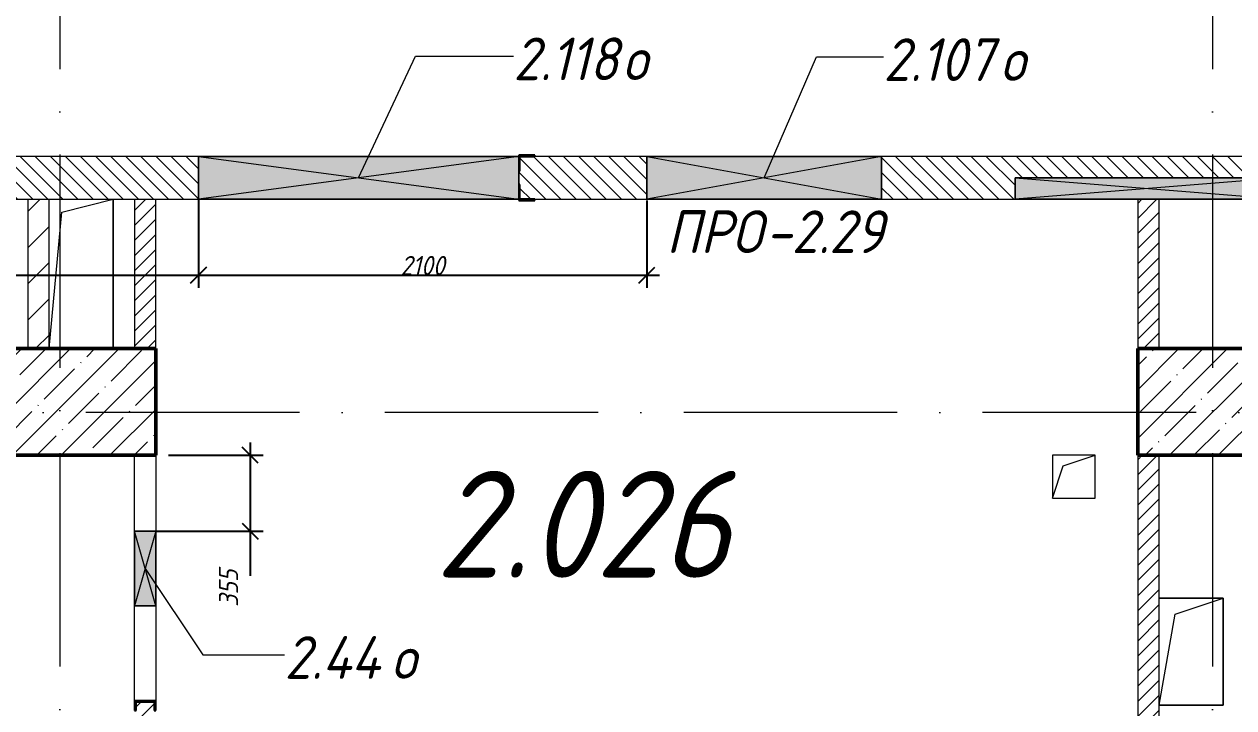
# Model space of a CAD drawing. Header units: millimetres. Extents: x -537608 to 253996, y -217170 to 186033.
# Drawn here: x -72099 to -66432, y -134574 to -131371 of the extents above; entities that cross this region are included whole.
import ezdxf

# ---------------------------------------------------------------- set-up
doc = ezdxf.new("R2010")
doc.units = ezdxf.units.MM
doc.linetypes.add('50_200_ШТРИХ_1Т_ш5_п1_п1_', pattern=[1400, 1000, -200, 0, -200])
for name, color, linetype, lineweight in [('A-____-____-DIMS', 7, 'Continuous', 9), ('A-DETL-GENF-OTLN', 7, 'Continuous', 9), ('A-FLOR-____-OTLN', 7, 'Continuous', 9), ('A-GENM-____-IDEN', 7, 'Continuous', 9), ('A-GENM-____-MCUT', 7, 'Continuous', 25), ('A-GENM-____-OTLN', 7, 'Continuous', 9), ('A-GENM-____-OTLN-1', 7, 'Continuous', 25), ('A-GLAZ-____-IDEN', 7, 'Continuous', 9), ('A-GLAZ-____-OTLN', 7, 'Continuous', 9), ('A-WALL-____-MCUT', 7, 'Continuous', 13), ('A-WALL-____-PATT-1', 7, 'Continuous', 9), ('A-WALL-FNSH-MCUT-1', 7, 'Continuous', 9), ('I-WALL-____-OTLN', 7, 'Continuous', 9), ('S-COLS-____-MCUT', 7, 'Continuous', 50), ('S-COLS-____-OTLN', 7, 'Continuous', 9), ('S-GRID-____-OTLN-1', 7, '50_200_ШТРИХ_1Т_ш5_п1_п1_', 9), ('Марки помещений', 7, 'Continuous', 9)]:
    doc.layers.add(name, color=color, linetype=linetype, lineweight=lineweight)
doc.styles.add('ISOCPEUR_I_11', font='isocpeui.ttf', dxfattribs={"width": 0.9, "height": 200})
doc.styles.add('ISOCPEUR_I_2', font='isocpeui.ttf', dxfattribs={"width": 0.9, "height": 140})
doc.styles.add('ISOCPEUR_I_7', font='isocpeui.ttf', dxfattribs={"width": 0.9, "height": 90})
doc.dimstyles.new('ISO-1_8_0_9К_СРЕДНИЙ_Кладочные_1', dxfattribs={"dimscale": 304.8, "dimtxt": 89.638306, "dimasz": 0.246063, "dimexe": 0.19685, "dimexo": 0, "dimgap": 0, "dimtad": 1, "dimdec": 3, "dimrnd": 0.001, "dimdsep": 46, "dimtxsty": 'ISOCPEUR_I_7', "dimblk1": 'OBLIQUE', "dimblk2": 'OBLIQUE', "dimsah": 1, "dimcen": 0.09, "dimdle": 0.19685, "dimazin": 0, "dimtfac": 1, "dimtdec": 4, "dimtix": 1, "dimtmove": 0, "dimatfit": 3, "dimfxl": 1, "dimtvp": 1, "dimtolj": 1, "dimtzin": 0, "dimarcsym": 2})
doc.dimstyles.new('ISO-1_8_0_9К_СРЕДНИЙ_Кладочные_2', dxfattribs={"dimscale": 304.8, "dimtxt": 89.638306, "dimasz": 0.246063, "dimexe": 0.19685, "dimexo": 0, "dimgap": 0, "dimtad": 1, "dimdec": 3, "dimrnd": 0.001, "dimdsep": 46, "dimtxsty": 'ISOCPEUR_I_7', "dimblk1": 'OBLIQUE', "dimblk2": 'OBLIQUE', "dimsah": 1, "dimcen": 0.09, "dimdle": 0.19685, "dimazin": 0, "dimtfac": 1, "dimtdec": 4, "dimtix": 1, "dimtmove": 1, "dimatfit": 3, "dimfxl": 1, "dimtvp": 1, "dimtolj": 1, "dimtzin": 0, "dimarcsym": 2})
pattern_1 = [(45, (-149681.9, -196272.377), (-35.35534, 35.35534), [])]

# ---------------------------------------------------------------- blocks, each defined once
blk = doc.blocks.new('BSC_Колонна _Прямоугольная - 500х700-V106-АР1_План отверстий 2 этажа в осях 1-64_Ю-ЯЯ')
at = {"layer": 'S-COLS-____-OTLN'}
h = blk.add_hatch(dxfattribs=at)
h.set_pattern_fill('FP_119', color=256, style=0, pattern_type=2)
h.set_pattern_definition([(315, (-63131.04, 77850), (114.04925, 114.04925), []), (315, (-63131.04, 77735.95), (114.04925, 114.04925), [201.613, -40.323, 3.353, -36.97])])
h.paths.add_polyline_path([(-250, 350), (-250, -350), (250, -350), (250, 350)], flags=0)
at = {"layer": 'S-COLS-____-MCUT'}
for p, q in [((250, 350), (-250, 350)), ((-250, 350), (-250, -350)), ((250, -350), (250, 350)), ((-250, -350), (250, -350))]:
    blk.add_line(p, q, dxfattribs=at)
blk = doc.blocks.new('BSC_Колонна _Прямоугольная - 500х700-V107-АР1_План отверстий 2 этажа в осях 1-64_Ю-ЯЯ')
at = {"layer": 'S-COLS-____-OTLN'}
h = blk.add_hatch(dxfattribs=at)
h.set_pattern_fill('FP_120', color=256, style=0, pattern_type=2)
h.set_pattern_definition([(315, (-63131.04, 83150), (114.04925, 114.04925), []), (315, (-63131.04, 83035.95), (114.04925, 114.04925), [201.613, -40.323, 3.353, -36.97])])
h.paths.add_polyline_path([(-250, 350), (-250, -350), (250, -350), (250, 350)], flags=0)
at = {"layer": 'S-COLS-____-MCUT'}
for p, q in [((250, 350), (-250, 350)), ((-250, 350), (-250, -350)), ((250, -350), (250, 350)), ((-250, -350), (250, -350))]:
    blk.add_line(p, q, dxfattribs=at)
blk = doc.blocks.new('154_Стойка_СКБ_Швеллер - СМ-2180_100-28278414-АР1_План отверстий 2 этажа в осях 1-64_Ю-ЯЯ')
at = {"layer": 'A-GENM-____-MCUT'}
for p, q in [((171, 50), (125, 50)), ((125, 50), (125, -50)), ((129.5, 42.4), (171, 42.4)), ((129.5, -42.4), (129.5, 42.4)), ((171, 42.4), (171, 50)), ((125, -50), (171, -50)), ((171, -42.4), (129.5, -42.4)), ((171, -50), (171, -42.4))]:
    blk.add_line(p, q, dxfattribs=at)
blk = doc.blocks.new('Фахверк_СКБ_Уголок - 200_3960-28339211-АР1_План отверстий 2 этажа в осях 1-64_Ю-ЯЯ')
at = {"layer": 'A-GENM-____-MCUT'}
for p, q in [((125, 156), (50, 156)), ((50, 156), (50, 150)), ((50, 150), (119, 150)), ((119, 150), (119, 81)), ((125, 81), (125, 156)), ((119, 81), (125, 81)), ((125, 19), (119, 19)), ((119, 19), (119, -50)), ((125, -56), (125, 19)), ((119, -50), (50, -50)), ((50, -50), (50, -56)), ((50, -56), (125, -56))]:
    blk.add_line(p, q, dxfattribs=at)
blk = doc.blocks.new('AR_Отверстие прямоугольное _в плите_ - AR_Отверстие прямоугольное _в плите_-30459207-АР1_План отверстий 2 этажа в осях 1-64_Ю-ЯЯ')
at = {"layer": 'A-GENM-____-OTLN'}
for p, q in [((100, 100), (-100, 100)), ((-100, 100), (-100, -100)), ((-50, 50), (100, 100)), ((100, -100), (100, 100)), ((-100, -100), (-50, 50)), ((-100, -100), (100, -100))]:
    blk.add_line(p, q, dxfattribs=at)
blk = doc.blocks.new('AR_Отверстие прямоугольное _в плите_ - AR_Отверстие прямоугольное _в плите_-30459333-АР1_План отверстий 2 этажа в осях 1-64_Ю-ЯЯ')
at = {"layer": 'A-GENM-____-OTLN'}
for p, q in [((150, 250), (-150, 250)), ((-75, 175), (150, 250)), ((150, -250), (150, 250)), ((-150, -250), (-75, 175)), ((-150, -250), (150, -250))]:
    blk.add_line(p, q, dxfattribs=at)
blk = doc.blocks.new('AR_Отверстие прямоугольное _в плите_ - AR_Отверстие прямоугольное _в плите_-30459803-АР1_План отверстий 2 этажа в осях 1-64_Ю-ЯЯ')
at = {"layer": 'A-GENM-____-OTLN'}
for p, q in [((-90, 290), (150, 350)), ((150, -350), (150, 350)), ((-150, -350), (-90, 290))]:
    blk.add_line(p, q, dxfattribs=at)
blk = doc.blocks.new('AR_Отверстие прямоугольное _в стене__БезПР - AR_Отверстие прямоугольное _в стене__БезПР-36789340-АР1_План отверстий 2 этажа в осях 1-64_Ю-ЯЯ')
at = {"layer": 'A-GLAZ-____-OTLN'}
blk.add_hatch(color=256, dxfattribs=at).paths.add_polyline_path([(175, -50), (175, 50), (-175, 50), (-175, -50)], flags=0)
at = {"layer": 'A-DETL-GENF-OTLN'}
for p, q in [((-175, -50), (-175, 50)), ((-175, 50), (175, 50)), ((175, 50), (-175, -50)), ((-175, 50), (175, -50)), ((175, 50), (-175, 50)), ((-175, 50), (-175, -50)), ((175, 50), (175, -50)), ((175, -50), (175, 50)), ((175, -50), (-175, -50)), ((-175, -50), (175, -50))]:
    blk.add_line(p, q, dxfattribs=at)
at = {"layer": 'A-GLAZ-____-OTLN'}
blk.add_line((175, 50), (-175, 50), dxfattribs=at)
blk = doc.blocks.new('AR_Отверстие прямоугольное _в стене__БезПР - AR_Отверстие прямоугольное _в стене__БезПР-36789370-АР1_План отверстий 2 этажа в осях 1-64_Ю-ЯЯ')
at = {"layer": 'A-GLAZ-____-OTLN'}
blk.add_hatch(color=256, dxfattribs=at).paths.add_polyline_path([(750, -100), (750, 100), (-750, 100), (-750, -100)], flags=0)
at = {"layer": 'A-DETL-GENF-OTLN'}
for p, q in [((-750, -100), (-750, 100)), ((-750, 100), (750, 100)), ((750, 100), (-750, -100)), ((-750, 100), (750, -100)), ((750, 100), (-750, 100)), ((-750, 100), (-750, -100)), ((750, 100), (750, -100)), ((750, -100), (750, 100)), ((750, -100), (-750, -100)), ((-750, -100), (750, -100))]:
    blk.add_line(p, q, dxfattribs=at)
at = {"layer": 'A-GLAZ-____-OTLN'}
blk.add_line((750, 100), (-750, 100), dxfattribs=at)
blk = doc.blocks.new('AR_Отверстие прямоугольное _в стене_ - AR_Отверстие прямоугольное _в стене__ОВ-36826716-АР1_План отверстий 2 этажа в осях 1-64_Ю-ЯЯ')
at = {"layer": 'A-GLAZ-____-OTLN'}
blk.add_hatch(color=256, dxfattribs=at).paths.add_polyline_path([(550, -100), (550, 100), (-550, 100), (-550, -100), (239.8, -100)], flags=0)
at = {"layer": 'A-DETL-GENF-OTLN'}
for p, q in [((-550, -100), (-550, 100)), ((-550, 100), (550, 100)), ((550, 100), (-550, -100)), ((-550, 100), (550, -100)), ((550, 100), (-550, 100)), ((-550, 100), (-550, -100)), ((550, 100), (550, -100)), ((550, -100), (550, 100)), ((550, -100), (-550, -100)), ((-550, -100), (550, -100))]:
    blk.add_line(p, q, dxfattribs=at)
blk = doc.blocks.new('AR_Отверстие прямоугольное _в стене_ - AR_Отверстие прямоугольное _в стене__ОВ-36940364-АР1_План отверстий 2 этажа в осях 1-64_Ю-ЯЯ')
at = {"layer": 'A-GLAZ-____-OTLN'}
blk.add_hatch(color=256, dxfattribs=at).paths.add_polyline_path([(625, -50), (625, 50), (-625, 50), (-625, -50)], flags=0)
at = {"layer": 'A-DETL-GENF-OTLN'}
for p, q in [((-625, -50), (-625, 50)), ((-625, 50), (625, 50)), ((625, 50), (-625, -50)), ((-625, 50), (625, -50)), ((625, 50), (-625, 50)), ((-625, 50), (-625, -50)), ((625, 50), (625, -50)), ((625, -50), (625, 50)), ((625, -50), (-625, -50)), ((-625, -50), (625, -50))]:
    blk.add_line(p, q, dxfattribs=at)
blk = doc.blocks.new('_Oblique')
at = {"color": 0, "linetype": 'ByBlock', "lineweight": -2}
blk.add_line((-0.5, -0.5), (0.5, 0.5), dxfattribs=at)
blk = doc.blocks.new('*D2597')
at = {"layer": 'A-____-____-DIMS', "color": 0, "lineweight": -2, "transparency": 16777216}
for p, q in [((-71281.9, -132191.3), (-71281.9, -132607.2)), ((-74731.9, -132251.3), (-74731.9, -132607.2)), ((-74791.9, -132547.2), (-71221.9, -132547.2))]:
    blk.add_line(p, q, dxfattribs=at)
at = {"layer": 'Defpoints', "color": 0, "transparency": 16777216}
for p in [(-71281.9, -132191.3), (-74731.9, -132251.3), (-71281.9, -132547.2)]:
    blk.add_point(p, dxfattribs=at)
at = {"layer": 'A-____-____-DIMS', "color": 0, "lineweight": -2, "transparency": 16777216, "xscale": 75, "yscale": 75, "zscale": 75, "rotation": 180}
blk.add_blockref('_Oblique', (-74731.9, -132547.2), dxfattribs=at)
at = {"layer": 'A-____-____-DIMS', "color": 0, "lineweight": -2, "transparency": 16777216, "xscale": 75, "yscale": 75, "zscale": 75}
blk.add_blockref('_Oblique', (-71281.9, -132547.2), dxfattribs=at)
at = {"layer": 'A-____-____-DIMS', "color": 0, "transparency": 16777216, "insert": (-73006.9, -132502.2), "char_height": 90, "width": 562.653, "attachment_point": 5, "style": 'ISOCPEUR_I_7'}
blk.add_mtext('\\A1;3450', dxfattribs=at)
blk = doc.blocks.new('*D2598')
at = {"layer": 'A-____-____-DIMS', "color": 0, "lineweight": -2, "transparency": 16777216}
for p, q in [((-71281.9, -132191.3), (-71281.9, -132607.2)), ((-69181.9, -132197.3), (-69181.9, -132607.2)), ((-71341.9, -132547.2), (-69121.9, -132547.2))]:
    blk.add_line(p, q, dxfattribs=at)
at = {"layer": 'Defpoints', "color": 0, "transparency": 16777216}
for p in [(-71281.9, -132191.3), (-69181.9, -132197.3), (-69181.9, -132547.2)]:
    blk.add_point(p, dxfattribs=at)
at = {"layer": 'A-____-____-DIMS', "color": 0, "lineweight": -2, "transparency": 16777216, "xscale": 75, "yscale": 75, "zscale": 75, "rotation": 180}
blk.add_blockref('_Oblique', (-71281.9, -132547.2), dxfattribs=at)
at = {"layer": 'A-____-____-DIMS', "color": 0, "lineweight": -2, "transparency": 16777216, "xscale": 75, "yscale": 75, "zscale": 75}
blk.add_blockref('_Oblique', (-69181.9, -132547.2), dxfattribs=at)
at = {"layer": 'A-____-____-DIMS', "color": 0, "transparency": 16777216, "insert": (-70231.9, -132502.2), "char_height": 90, "width": 504.733, "attachment_point": 5, "style": 'ISOCPEUR_I_7'}
blk.add_mtext('\\A1;2100', dxfattribs=at)
blk = doc.blocks.new('*D2599')
at = {"layer": 'A-____-____-DIMS', "color": 0, "lineweight": -2, "transparency": 16777216}
for p, q in [((-71039.2, -133331.3), (-71039.2, -133746.3)), ((-71421.9, -133391.3), (-70979.2, -133391.3)), ((-71481.9, -133746.3), (-70979.2, -133746.3)), ((-71039.2, -133746.3), (-71039.2, -133956.4))]:
    blk.add_line(p, q, dxfattribs=at)
at = {"layer": 'Defpoints', "color": 0, "transparency": 16777216}
for p in [(-71421.9, -133391.3), (-71481.9, -133746.3), (-71039.2, -133746.3)]:
    blk.add_point(p, dxfattribs=at)
at = {"layer": 'A-____-____-DIMS', "color": 0, "lineweight": -2, "transparency": 16777216, "xscale": 75, "yscale": 75, "zscale": 75}
for p, rotation in [((-71039.2, -133391.3), 90), ((-71039.2, -133746.3), 270)]:
    blk.add_blockref('_Oblique', p, dxfattribs=dict(at, rotation=rotation))
at = {"layer": 'A-____-____-DIMS', "color": 0, "transparency": 16777216, "insert": (-71186.4, -134101.1), "char_height": 90, "width": 409.578, "attachment_point": 1, "rotation": 90, "line_spacing_factor": 1.149209, "style": 'ISOCPEUR_I_7'}
blk.add_mtext('\\A1;355', dxfattribs=at)

msp = doc.modelspace()

# ---------------------------------------------------------------- hatches: boundary and pattern name
at = {"layer": 'A-WALL-____-PATT-1'}
h = msp.add_hatch(dxfattribs=at)
h.set_pattern_fill('FP_6', color=256, style=0, pattern_type=2)
h.set_pattern_definition([(135, (-149681.9, -196272.377), (-35.35534, -35.35534), [])])
h.paths.add_polyline_path([(-60431.9, -132191.3351), (-60431.9, -131991.3351), (-64825.9, -131991.3351), (-64825.9, -132060.3351), (-64831.9, -132060.3351), (-64831.9, -131991.3351), (-68081.9, -131991.3351), (-68081.9, -132191.3351), (-67456.9, -132191.3351), (-67456.9, -132091.3351), (-66206.9, -132091.3351), (-66206.9, -132191.3351), (-64831.9, -132191.3351), (-64831.9, -132122.3351), (-64825.9, -132122.3351), (-64825.9, -132191.3351), (-60631.9, -132191.3351)], flags=0)
h.paths.add_polyline_path([(-69706.9, -132191.3351), (-69181.9, -132191.3351), (-69181.9, -131991.3351), (-69775.9, -131991.3351), (-69775.9, -132060.3351), (-69781.9, -132060.3351), (-69781.9, -132122.3351), (-69775.9, -132122.3351), (-69775.9, -132191.3351)], flags=0)
h.paths.add_polyline_path([(-71281.9, -132191.3351), (-71281.9, -131991.3351), (-74731.9, -131991.3351), (-74731.9, -132191.3351), (-71927.0517, -132191.3351)], flags=0)
h = msp.add_hatch(dxfattribs=at)
h.set_pattern_fill('FP_4', color=256, style=0, pattern_type=2)
h.set_pattern_definition([(45, (-149681.9, -196272.38), (-84.85281, 84.85281), [])])
h.paths.add_polyline_path([(-71981.9, -132891.3351), (-71981.9, -132191.3351), (-72081.9, -132191.3351), (-72081.9, -132891.3351)], flags=0)
h = msp.add_hatch(dxfattribs=at)
h.set_pattern_fill('FP_5', color=256, style=0, pattern_type=2)
h.set_pattern_definition(pattern_1)
h.paths.add_polyline_path([(-71481.9, -132891.3351), (-71481.9, -132191.3351), (-71581.9, -132191.3351), (-71581.9, -132891.3351)], flags=0)
h = msp.add_hatch(dxfattribs=at)
h.set_pattern_fill('FP_5', color=256, style=0, pattern_type=2)
h.set_pattern_definition(pattern_1)
h.paths.add_polyline_path([(-66781.9, -132891.3351), (-66781.9, -132191.3351), (-66881.9, -132191.3351), (-66881.9, -132891.3351)], flags=0)
h = msp.add_hatch(dxfattribs=at)
h.set_pattern_fill('FP_5', color=256, style=0, pattern_type=2)
h.set_pattern_definition(pattern_1)
h.paths.add_polyline_path([(-66881.9, -135891.3351), (-66781.9, -135891.3351), (-66781.9, -133391.3351), (-66881.9, -133391.3351), (-66881.9, -135818.9606)], flags=0)
h = msp.add_hatch(dxfattribs=at)
h.set_pattern_fill('FP_5', color=256, style=0, pattern_type=2)
h.set_pattern_definition(pattern_1)
h.paths.add_polyline_path([(-71481.9, -136391.3351), (-71481.9, -134587.3351), (-71489.5, -134587.3351), (-71489.5, -134545.8351), (-71574.3, -134545.8351), (-71574.3, -134587.3351), (-71581.9, -134587.3351), (-71581.9, -136391.3351)], flags=0)

# ---------------------------------------------------------------- linework, layer by layer
at = {"layer": 'A-FLOR-____-OTLN'}
for p, q in [((-71681.9, -132191.3351), (-71681.9, -132891.3351)), ((-66781.9, -134061.3351), (-66481.9, -134061.3351)), ((-66481.9, -134061.3351), (-66481.9, -134561.3351)), ((-66481.9, -134561.3351), (-66781.9, -134561.3351))]:
    msp.add_line(p, q, dxfattribs=at)
at = {"layer": 'A-GLAZ-____-IDEN'}
for p, q in [((-70531.9, -132091.3351), (-70266.0541, -131521.2515)), ((-70266.0541, -131521.2515), (-69806.9313, -131521.2515)), ((-68631.9, -132091.3351), (-68386.4242, -131524.9552)), ((-68386.4242, -131524.9552), (-68073.0775, -131524.9552)), ((-71531.9, -133921.3351), (-71261.5085, -134326.2356)), ((-71261.5085, -134326.2356), (-70878.6558, -134326.2356))]:
    msp.add_line(p, q, dxfattribs=at)
at = {"layer": 'A-WALL-____-MCUT'}
for p, q in [((-71281.9, -131991.3351), (-74731.9, -131991.3351)), ((-69181.9, -131991.3351), (-69706.9, -131991.3351)), ((-64831.9, -131991.3351), (-68081.9, -131991.3351)), ((-74731.9, -132191.3351), (-71281.9, -132191.3351)), ((-69706.9, -132191.3351), (-69181.9, -132191.3351)), ((-68081.9, -132191.3351), (-67456.9, -132191.3351))]:
    msp.add_line(p, q, dxfattribs=at)
at = {"layer": 'A-WALL-FNSH-MCUT-1'}
for p, q in [((-72081.9, -132191.3351), (-72081.9, -132891.3351)), ((-71981.9, -132891.3351), (-71981.9, -132191.3351)), ((-71581.9, -132191.3351), (-71581.9, -132891.3351)), ((-71481.9, -132891.3351), (-71481.9, -132191.3351)), ((-66881.9, -132191.3351), (-66881.9, -132891.3351)), ((-66781.9, -132891.3351), (-66781.9, -132191.3351)), ((-66881.9, -133391.3351), (-66881.9, -135791.3351)), ((-66781.9, -135891.3351), (-66781.9, -133391.3351))]:
    msp.add_line(p, q, dxfattribs=at)
at = {"layer": 'I-WALL-____-OTLN'}
for p, q in [((-71581.9, -133746.3351), (-71581.9, -133391.3351)), ((-71481.9, -133391.3351), (-71481.9, -133746.3351)), ((-71581.9, -134541.3351), (-71581.9, -134096.3351)), ((-71481.9, -134096.3351), (-71481.9, -134541.3351))]:
    msp.add_line(p, q, dxfattribs=at)
at = {"layer": 'S-GRID-____-OTLN-1'}
for p, q in [((-71931.9, -105379.5257), (-71931.9, -156291.3351)), ((-66531.9, -105379.5257), (-66531.9, -156291.3351)), ((-45607.4934, -133191.3351), (-154350.6702, -133191.3351))]:
    msp.add_line(p, q, dxfattribs=at)

# ---------------------------------------------------------------- block references
at = {"layer": 'A-GENM-____-OTLN'}
for name, p in [('AR_Отверстие прямоугольное _в плите_ - AR_Отверстие прямоугольное _в плите_-30459803-АР1_План отверстий 2 этажа в осях 1-64_Ю-ЯЯ', (-71831.9, -132541.3351)), ('AR_Отверстие прямоугольное _в плите_ - AR_Отверстие прямоугольное _в плите_-30459207-АР1_План отверстий 2 этажа в осях 1-64_Ю-ЯЯ', (-67181.9, -133491.3351)), ('AR_Отверстие прямоугольное _в плите_ - AR_Отверстие прямоугольное _в плите_-30459333-АР1_План отверстий 2 этажа в осях 1-64_Ю-ЯЯ', (-66631.9, -134311.3351))]:
    msp.add_blockref(name, p, dxfattribs=at)
at = {"layer": 'A-GENM-____-OTLN-1'}
for name, p, rotation in [('Фахверк_СКБ_Уголок - 200_3960-28339211-АР1_План отверстий 2 этажа в осях 1-64_Ю-ЯЯ', (-69656.9, -132041.3351), 180), ('154_Стойка_СКБ_Швеллер - СМ-2180_100-28278414-АР1_План отверстий 2 этажа в осях 1-64_Ю-ЯЯ', (-71531.9, -134416.3351), 269.9999999999999)]:
    msp.add_blockref(name, p, dxfattribs=dict(at, rotation=rotation))
at = {"layer": 'A-GLAZ-____-OTLN'}
for name, p in [('AR_Отверстие прямоугольное _в стене__БезПР - AR_Отверстие прямоугольное _в стене__БезПР-36789370-АР1_План отверстий 2 этажа в осях 1-64_Ю-ЯЯ', (-70531.9, -132091.3351)), ('AR_Отверстие прямоугольное _в стене_ - AR_Отверстие прямоугольное _в стене__ОВ-36826716-АР1_План отверстий 2 этажа в осях 1-64_Ю-ЯЯ', (-68631.9, -132091.3351)), ('AR_Отверстие прямоугольное _в стене_ - AR_Отверстие прямоугольное _в стене__ОВ-36940364-АР1_План отверстий 2 этажа в осях 1-64_Ю-ЯЯ', (-66831.9, -132141.3351))]:
    msp.add_blockref(name, p, dxfattribs=at)
at = {"layer": 'A-GLAZ-____-OTLN', "rotation": 269.9999999999999}
msp.add_blockref('AR_Отверстие прямоугольное _в стене__БезПР - AR_Отверстие прямоугольное _в стене__БезПР-36789340-АР1_План отверстий 2 этажа в осях 1-64_Ю-ЯЯ', (-71531.9, -133921.3351), dxfattribs=at)
at = {"layer": 'S-COLS-____-OTLN', "rotation": 89.9999999999999}
for name, p in [('BSC_Колонна _Прямоугольная - 500х700-V106-АР1_План отверстий 2 этажа в осях 1-64_Ю-ЯЯ', (-71831.9, -133141.3351)), ('BSC_Колонна _Прямоугольная - 500х700-V107-АР1_План отверстий 2 этажа в осях 1-64_Ю-ЯЯ', (-66531.9, -133141.3351))]:
    msp.add_blockref(name, p, dxfattribs=at)

# ---------------------------------------------------------------- texts
at = {"layer": 'A-GENM-____-IDEN', "char_height": 200, "attachment_point": 1, "style": 'ISOCPEUR_I_11'}
for s, insert, width in [('ПРО', (-69090.1576, -132243.6984), 562.784625), ('-2.29', (-68625.8138, -132243.6984), 707.088375)]:
    msp.add_mtext(s, dxfattribs=dict(at, insert=insert, width=width))
at = {"layer": 'A-GLAZ-____-IDEN', "char_height": 200, "attachment_point": 1, "style": 'ISOCPEUR_I_11'}
for s, insert, width in [('2.118', (-69806.9313, -131433.6369), 620.506125), ('2.107', (-68073.0775, -131437.3406), 663.79725), ('\\fISOCPEUR|b0|i1|c204|p34|;\\W.9;о', (-69294.9626, -131433.6369), 158.734125), ('\\fISOCPEUR|b0|i1|c204|p34|;\\W.9;о', (-67525.39, -131437.3406), 158.734125), ('2.44', (-70878.6558, -134238.621), 606.07575), ('\\fISOCPEUR|b0|i1|c204|p34|;\\W.9;о', (-70378.5933, -134238.621), 158.734125)]:
    msp.add_mtext(s, dxfattribs=dict(at, insert=insert, width=width))
at = {"layer": 'Марки помещений', "insert": (-70172.2994, -133464.0608), "char_height": 500, "width": 785.65375, "attachment_point": 1, "style": 'ISOCPEUR_I_2'}
msp.add_mtext('2.026', dxfattribs=at)

# ---------------------------------------------------------------- dimensions: what is measured, and where the dimension line sits
at = {"layer": 'A-____-____-DIMS'}
for base, p1, p2, override, picture, middle in [((-71281.9, -132547.1588), (-74731.9, -132251.3351), (-71281.9, -132191.3351), {"dimpost": '<>', "dimfxl": 3450.5217}, '*D2597', (-73006.9, -132502.1588)), ((-69181.9, -132547.1588), (-71281.9, -132191.3351), (-69181.9, -132197.3351), {"dimpost": '<>', "dimfxl": 2100.008571}, '*D2598', (-70231.9, -132502.1588))]:
    dim = msp.add_linear_dim(base=base, p1=p1, p2=p2, dimstyle='ISO-1_8_0_9К_СРЕДНИЙ_Кладочные_2', override=override, dxfattribs=at)
    dim.commit()
    dim.dimension.update_dxf_attribs({"geometry": picture, "text_midpoint": middle})
dim = msp.add_linear_dim(base=(-71039.2428, -133746.3351), p1=(-71421.9, -133391.3351), p2=(-71481.9, -133746.3351), angle=90, dimstyle='ISO-1_8_0_9К_СРЕДНИЙ_Кладочные_1', override={"dimpost": '<>', "dimfxl": 360.034721}, dxfattribs=at)
dim.commit()
dim.dimension.update_dxf_attribs({"geometry": '*D2599', "text_midpoint": (-71126.4406, -133956.3538), "dimtype": 160, "text_rotation": 90})

doc.saveas('drawing.dxf')
